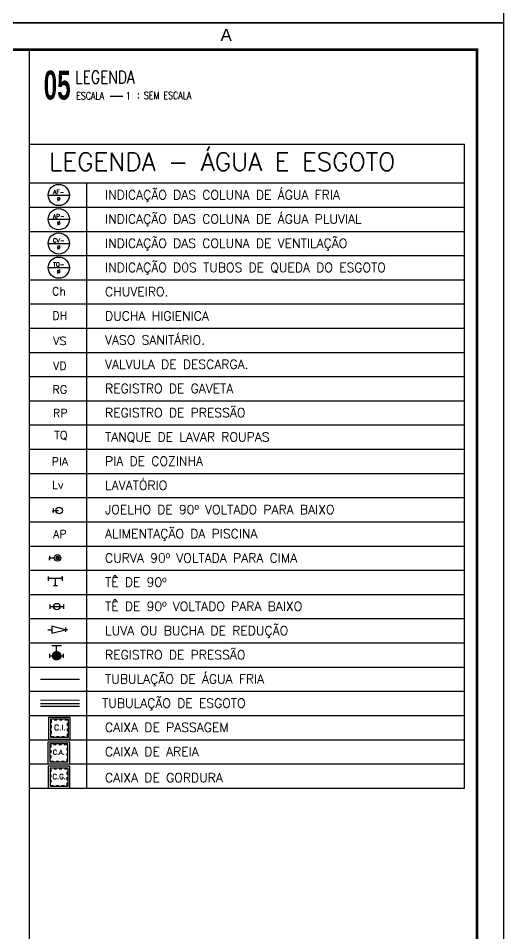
# Model space of a CAD drawing. Header units: millimetres. Extents: x 2993 to 6523, y 1057 to 2221.
# Drawn here: x 3059.3 to 3077.42, y 1082.57 to 1116.73 of the extents above; entities that cross this region are included whole.
import ezdxf
from ezdxf.enums import TextEntityAlignment as Align

# ---------------------------------------------------------------- set-up
doc = ezdxf.new("R2010")
doc.units = ezdxf.units.MM
doc.linetypes.add('HIDDEN', pattern=[0.375, 0.25, -0.125])
for name, color, linetype in [('A-PEN-R', 1, 'Continuous'), ('HIDRA', 4, 'Continuous'), ("PRANCHA - PROJETU'S", 7, 'Continuous')]:
    doc.layers.add(name, color=color, linetype=linetype)
doc.styles.add('ADITIVOCAD', font='ROMANS.shx')
doc.styles.add('ARIAL', font='arial.ttf', dxfattribs={"height": 2})
doc.styles.add('R80', font='simplex.shx', dxfattribs={"height": 12})
doc.styles.add('REG140', font='romans.shx', dxfattribs={"width": 0.8, "height": 0.35})
doc.styles.add('REG80', font='romans.shx', dxfattribs={"width": 0.8, "height": 0.2})
doc.styles.add('SANSSERIF2', font='sanssb__.ttf', dxfattribs={"width": 0.8})
doc.styles.get("Standard").update_dxf_attribs({"font": 'arial.ttf'})

# ---------------------------------------------------------------- blocks, each defined once
blk = doc.blocks.new('ADFSGASDFG')
at = {"layer": "PRANCHA - PROJETU'S", "color": 1}
for p, q in [((360.678, 107.346), (276.578, 107.346)), ((360.678, 47.946), (360.678, 107.346)), ((276.578, 47.946), (360.678, 47.946))]:
    blk.add_line(p, q, dxfattribs=at)
at = {"layer": "PRANCHA - PROJETU'S", "color": 4, "const_width": 0.1}
blk.add_lwpolyline([(279.078, 106.346), (359.678, 106.346), (359.678, 48.946), (279.078, 48.946)], close=True, dxfattribs=at)
blk = doc.blocks.new('CRBODADOSÇ')
at = {"layer": "PRANCHA - PROJETU'S", "color": 3}
blk.add_line((164.825, 196.917), (165.288, 196.917), dxfattribs=at)
at = {"layer": "PRANCHA - PROJETU'S", "color": 3, "style": 'REG80', "width": 0.8}
for s, p in [('ESCALA', (163.548, 196.799)), ('1', (165.407, 196.799)), (':', (165.829, 196.842))]:
    blk.add_text(s, height=0.27, dxfattribs=at).set_placement(p)
at = {"layer": "PRANCHA - PROJETU'S", "color": 2, "style": 'REG140', "width": 0.8}
for tag, p in [('PROJETO', (163.521, 198.067)), ('DESENHO', (163.516, 197.395))]:
    blk.add_attdef(tag, p, '', height=0.472, dxfattribs=at)
at = {"layer": "PRANCHA - PROJETU'S", "style": 'SANSSERIF2', "width": 0.6}
blk.add_attdef('00', text='', height=1.08, dxfattribs=at).set_placement((162.84, 196.795), align=Align.CENTER)
at = {"layer": "PRANCHA - PROJETU'S", "color": 3, "style": 'REG80', "width": 0.8}
blk.add_attdef('ESCALA', (166.075, 196.813), '', height=0.27, dxfattribs=at)
blk = doc.blocks.new('Adh_Afn')
blk.add_line((-0.25, 0), (0.25, 0))
blk.add_circle((0, 0), 0.25)
at = {"flags": 8}
for tag, p in [('$AF', (0, 0.07)), ('$DIAM', (0, -0.091))]:
    blk.add_attdef(tag, text='', height=0.1, dxfattribs=at).set_placement(p, align=Align.MIDDLE)
blk = doc.blocks.new('ADH_HIUTILIZ1')
blk.add_line((0.12, 0), (0.12, 0))
at = {"flags": 8}
blk.add_attdef('$N', text='', height=0.09, dxfattribs=at).set_placement((0.226, 0.042), align=Align.MIDDLE)
blk = doc.blocks.new('Adh_cx_j90b')
blk.add_lwpolyline([(-0.068, 0.022), (-0.068, -0.022), (-0.068, 0), (-0.006, 0)])
blk.add_circle((0, 0), 0.0359)
blk = doc.blocks.new('Adh_cx_c90c')
h = blk.add_hatch()
h.set_pattern_fill('_U', color=256, scale=0.002, angle=45, style=0, double=1, pattern_type=0)
h.set_pattern_definition([(45, (-6.0733674, -5.0413484), (-0.00141421356, 0.00141421356), []), (135, (-6.0733674, -5.0413484), (-0.00141421356, -0.00141421356), [])])
h.paths.add_polyline_path([(-0.017, 0, 1), (0.017, 0, 1)])
blk.add_lwpolyline([(-0.088, 0.022), (-0.088, -0.023), (-0.088, 0), (-0.036, 0)])
for radius in [0.0359, 0.017]:
    blk.add_circle((0, 0), radius)
blk = doc.blocks.new('Adh_cx_te90')
for p, q in [((-0.075, -0.0225), (-0.075, 0.0225)), ((0.075, 0), (-0.075, 0)), ((0, -0.075), (0, 0)), ((0.075, 0), (0.075, 0.0225)), ((0.075, 0.0225), (0.075, -0.0225)), ((-0.0225, -0.075), (0.0225, -0.075))]:
    blk.add_line(p, q)
blk = doc.blocks.new('Adh_cx_te90b')
for p, q in [((-0.078, 0.0225), (-0.078, -0.0225)), ((-0.078, 0), (0.078, 0)), ((0.078, -0.0225), (0.078, 0.0225))]:
    blk.add_line(p, q)
blk.add_circle((0, 0), 0.0359)
blk = doc.blocks.new('Adh_cx_lvr')
for p, q in [((0, 0), (-0.15, 0.0375)), ((-0.15, 0.0375), (-0.15, -0.0375)), ((-0.15, -0.0375), (0, 0)), ((0, 0.0225), (0, -0.0225)), ((-0.195, 0), (-0.15, 0)), ((0.0225, 0), (0, 0))]:
    blk.add_line(p, q)
blk = doc.blocks.new('Adh_acs_rg')
h = blk.add_hatch()
h.set_pattern_fill('_U', color=256, scale=0.002, angle=45, style=0, double=1)
h.set_pattern_definition([(45, (-7.4131718, -5.1711377), (-0.00141421356, 0.00141421356), []), (135, (-7.4131718, -5.1711377), (-0.00141421356, -0.00141421356), [])])
h.paths.add_polyline_path([(-0.046, 0, 1), (0.046, 0, 1)])
for p, q in [((0.053, 0.108), (-0.053, 0.108)), ((0, 0.046), (0, 0.108)), ((-0.078, 0.022), (-0.078, -0.022)), ((0.078, -0.022), (0.078, 0.022)), ((-0.078, 0), (-0.046, 0)), ((0.046, 0), (0.078, 0))]:
    blk.add_line(p, q)
blk.add_circle((0, 0), 0.046)
blk = doc.blocks.new('Adhs_RefTbl')
at = {"color": 0, "linetype": 'ByBlock', "ltscale": 0.5}
blk.add_line((-0.321, 0), (0.321, 0), dxfattribs=at)
blk = doc.blocks.new('inp_cx')
for p, q in [((40, 40), (-40, 40)), ((-40, 40), (-40, -40)), ((40, -40), (40, 40)), ((-40, -40), (40, -40))]:
    blk.add_line(p, q)
at = {"color": 1, "linetype": 'Continuous', "ltscale": 0.5}
for p, q in [((33, 33), (-33, 33)), ((-33, 33), (-33, -33)), ((33, -33), (33, 33)), ((-33, -33), (33, -33))]:
    blk.add_line(p, q, dxfattribs=at)
at = {"color": 1, "linetype": 'HIDDEN', "ltscale": 0.5}
for p, q in [((30, 30), (-30, 30)), ((-30, 30), (-30, -30)), ((30, -30), (30, 30)), ((-30, -30), (30, -30))]:
    blk.add_line(p, q, dxfattribs=at)
at = {"style": 'R80'}
blk.add_text('C.I.', height=20.59, dxfattribs=at).set_placement((-19.6, -7.5))
blk = doc.blocks.new('_cxgordu')
for p, q in [((40, 40), (-40, 40)), ((-40, 40), (-40, -40)), ((40, -40), (40, 40)), ((-40, -40), (40, -40))]:
    blk.add_line(p, q)
at = {"color": 1, "linetype": 'Continuous', "ltscale": 0.5}
for p, q in [((33, 33), (-33, 33)), ((-33, 33), (-33, -33)), ((33, -33), (33, 33)), ((-33, -33), (33, -33))]:
    blk.add_line(p, q, dxfattribs=at)
at = {"color": 1, "linetype": 'HIDDEN', "ltscale": 0.5}
for p, q in [((30, 30), (-30, 30)), ((-30, 30), (-30, -30)), ((30, -30), (30, 30)), ((-30, -30), (30, -30))]:
    blk.add_line(p, q, dxfattribs=at)
at = {"style": 'R80'}
blk.add_text('C.G.', height=18.48, dxfattribs=at).set_placement((-24.3, -6.9))
blk = doc.blocks.new('_cxareia')
for p, q in [((40, 40), (-40, 40)), ((-40, 40), (-40, -40)), ((40, -40), (40, 40)), ((-40, -40), (40, -40))]:
    blk.add_line(p, q)
at = {"color": 1, "linetype": 'Continuous', "ltscale": 0.5}
for p, q in [((33, 33), (-33, 33)), ((-33, 33), (-33, -33)), ((33, -33), (33, 33)), ((-33, -33), (33, -33))]:
    blk.add_line(p, q, dxfattribs=at)
at = {"color": 1, "linetype": 'HIDDEN', "ltscale": 0.5}
for p, q in [((30, 30), (-30, 30)), ((-30, 30), (-30, -30)), ((30, -30), (30, 30)), ((-30, -30), (30, -30))]:
    blk.add_line(p, q, dxfattribs=at)
at = {"style": 'R80'}
blk.add_text('C.A.', height=17.28, dxfattribs=at).set_placement((-22, -6.1))

msp = doc.modelspace()

# ---------------------------------------------------------------- linework, layer by layer
for p, q in [((3059.711, 1112.032), (3075.958, 1112.032)), ((3059.711, 1088.003), (3059.711, 1112.032)), ((3075.958, 1088.003), (3075.958, 1112.032)), ((3059.711, 1110.587), (3075.958, 1110.587)), ((3061.857, 1088.003), (3061.857, 1110.587)), ((3059.711, 1109.683), (3075.958, 1109.683)), ((3059.711, 1108.78), (3075.958, 1108.78)), ((3059.711, 1107.877), (3075.958, 1107.877)), ((3059.711, 1106.973), (3075.958, 1106.973)), ((3059.711, 1106.07), (3075.958, 1106.07)), ((3059.711, 1105.167), (3075.958, 1105.167)), ((3059.711, 1104.263), (3075.958, 1104.263)), ((3059.711, 1103.36), (3075.958, 1103.36)), ((3059.711, 1102.456), (3075.958, 1102.456)), ((3059.711, 1101.553), (3075.958, 1101.553)), ((3059.711, 1100.65), (3075.958, 1100.65)), ((3059.711, 1099.746), (3075.958, 1099.746)), ((3059.711, 1098.843), (3075.958, 1098.843)), ((3059.711, 1097.94), (3075.958, 1097.94)), ((3059.711, 1097.036), (3075.958, 1097.036)), ((3059.711, 1097.036), (3075.958, 1097.036)), ((3059.711, 1096.133), (3075.958, 1096.133)), ((3059.711, 1095.23), (3075.958, 1095.23)), ((3059.711, 1094.326), (3075.958, 1094.326)), ((3059.711, 1093.423), (3075.958, 1093.423)), ((3059.711, 1092.52), (3075.958, 1092.52)), ((3059.711, 1092.52), (3075.958, 1092.52)), ((3059.711, 1091.616), (3075.958, 1091.616)), ((3059.711, 1090.713), (3075.958, 1090.713)), ((3059.711, 1089.809), (3075.958, 1089.809)), ((3059.711, 1088.906), (3075.958, 1088.906)), ((3059.711, 1088.003), (3075.958, 1088.003))]:
    msp.add_line(p, q)
at = {"layer": 'A-PEN-R'}
msp.add_line((3059.711, 1065.201), (3059.711, 1115.56), dxfattribs=at)
at = {"layer": 'HIDRA'}
for p, q in [((3059.711, 1088.003), (3059.711, 1112.032)), ((3061.579, 1091.277), (3060.13, 1091.278)), ((3060.13, 1091.165), (3061.579, 1091.164)), ((3061.579, 1091.051), (3060.129, 1091.052))]:
    msp.add_line(p, q, dxfattribs=at)
at = {"layer": "PRANCHA - PROJETU'S", "color": 1}
msp.add_lwpolyline([(3076.417, 1090.818), (3076.417, 1115.56), (3059.973, 1115.56)], dxfattribs=at)

# ---------------------------------------------------------------- block references
at = {"layer": 'HIDRA'}
ref = msp.add_blockref('Adh_Afn', (3060.806, 1110.135), dxfattribs=dict(at, xscale=1.58087326702086, yscale=1.58087326702086, zscale=1.58087326702086))
ref.add_attrib('$AF', 'AF-', dxfattribs={"layer": '0', "height": 0.1581, "style": 'ADITIVOCAD', "flags": 8}).set_placement((3060.806, 1110.246), align=Align.MIDDLE)
ref.add_attrib('$DIAM', '%%C', dxfattribs={"layer": '0', "height": 0.1581, "style": 'ADITIVOCAD', "flags": 8}).set_placement((3060.806, 1109.991), align=Align.MIDDLE)
ref = msp.add_blockref('Adh_Afn', (3060.806, 1109.232), dxfattribs=dict(at, xscale=1.58087326702086, yscale=1.58087326702086, zscale=1.58087326702086))
ref.add_attrib('$AF', 'AP-', dxfattribs={"layer": '0', "height": 0.1581, "style": 'ADITIVOCAD', "flags": 8}).set_placement((3060.806, 1109.343), align=Align.MIDDLE)
ref.add_attrib('$DIAM', '%%C', dxfattribs={"layer": '0', "height": 0.1581, "style": 'ADITIVOCAD', "flags": 8}).set_placement((3060.806, 1109.088), align=Align.MIDDLE)
ref = msp.add_blockref('Adh_Afn', (3060.806, 1108.328), dxfattribs=dict(at, xscale=1.58087326702086, yscale=1.58087326702086, zscale=1.58087326702086))
ref.add_attrib('$AF', 'CV-', dxfattribs={"layer": '0', "height": 0.1581, "style": 'ADITIVOCAD', "flags": 8}).set_placement((3060.806, 1108.439), align=Align.MIDDLE)
ref.add_attrib('$DIAM', '%%C', dxfattribs={"layer": '0', "height": 0.1581, "style": 'ADITIVOCAD', "flags": 8}).set_placement((3060.806, 1108.185), align=Align.MIDDLE)
ref = msp.add_blockref('Adh_Afn', (3060.806, 1107.425), dxfattribs=dict(at, xscale=1.58087326702086, yscale=1.58087326702086, zscale=1.58087326702086))
ref.add_attrib('$AF', 'TQ-', dxfattribs={"layer": '0', "height": 0.1581, "style": 'ADITIVOCAD', "flags": 8}).set_placement((3060.806, 1107.536), align=Align.MIDDLE)
ref.add_attrib('$DIAM', '%%C', dxfattribs={"layer": '0', "height": 0.1581, "style": 'ADITIVOCAD', "flags": 8}).set_placement((3060.806, 1107.281), align=Align.MIDDLE)
ref = msp.add_blockref('ADH_HIUTILIZ1', (3060.049, 1106.4), dxfattribs=dict(at, xscale=3.387585572188437, yscale=3.387585572188437, zscale=3.387585572188437))
ref.add_attrib('$N', 'Ch', dxfattribs={"layer": '0', "height": 0.3049, "style": 'ADITIVOCAD', "flags": 8}).set_placement((3060.815, 1106.543), align=Align.MIDDLE)
ref = msp.add_blockref('ADH_HIUTILIZ1', (3060.08, 1105.49), dxfattribs=dict(at, xscale=3.387585572188437, yscale=3.387585572188437, zscale=3.387585572188437))
ref.add_attrib('$N', 'DH', dxfattribs={"layer": '0', "height": 0.3049, "style": 'ADITIVOCAD', "flags": 8}).set_placement((3060.846, 1105.633), align=Align.MIDDLE)
ref = msp.add_blockref('ADH_HIUTILIZ1', (3060.08, 1104.548), dxfattribs=dict(at, xscale=3.387585572188437, yscale=3.387585572188437, zscale=3.387585572188437))
ref.add_attrib('$N', 'VS', dxfattribs={"layer": '0', "height": 0.3049, "style": 'ADITIVOCAD', "flags": 8}).set_placement((3060.846, 1104.691), align=Align.MIDDLE)
ref = msp.add_blockref('ADH_HIUTILIZ1', (3060.08, 1103.618), dxfattribs=dict(at, xscale=3.387585572188437, yscale=3.387585572188437, zscale=3.387585572188437))
ref.add_attrib('$N', 'VD', dxfattribs={"layer": '0', "height": 0.3049, "style": 'ADITIVOCAD', "flags": 8}).set_placement((3060.846, 1103.761), align=Align.MIDDLE)
ref = msp.add_blockref('ADH_HIUTILIZ1', (3060.08, 1102.733), dxfattribs=dict(at, xscale=3.387585572188437, yscale=3.387585572188437, zscale=3.387585572188437))
ref.add_attrib('$N', 'RG', dxfattribs={"layer": '0', "height": 0.3049, "style": 'ADITIVOCAD', "flags": 8}).set_placement((3060.846, 1102.877), align=Align.MIDDLE)
ref = msp.add_blockref('ADH_HIUTILIZ1', (3060.097, 1101.854), dxfattribs=dict(at, xscale=3.387585572188437, yscale=3.387585572188437, zscale=3.387585572188437))
ref.add_attrib('$N', 'RP', dxfattribs={"layer": '0', "height": 0.3049, "style": 'ADITIVOCAD', "flags": 8}).set_placement((3060.863, 1101.997), align=Align.MIDDLE)
ref = msp.add_blockref('ADH_HIUTILIZ1', (3060.118, 1101.016), dxfattribs=dict(at, xscale=3.387585572188437, yscale=3.387585572188437, zscale=3.387585572188437))
ref.add_attrib('$N', 'TQ', dxfattribs={"layer": '0', "height": 0.3049, "style": 'ADITIVOCAD', "flags": 8}).set_placement((3060.884, 1101.159), align=Align.MIDDLE)
ref = msp.add_blockref('ADH_HIUTILIZ1', (3060.079, 1100.047), dxfattribs=dict(at, xscale=3.387585572188437, yscale=3.387585572188437, zscale=3.387585572188437))
ref.add_attrib('$N', 'PIA', dxfattribs={"layer": '0', "height": 0.3049, "style": 'ADITIVOCAD', "flags": 8}).set_placement((3060.846, 1100.19), align=Align.MIDDLE)
ref = msp.add_blockref('ADH_HIUTILIZ1', (3060.002, 1099.174), dxfattribs=dict(at, xscale=3.387585572188437, yscale=3.387585572188437, zscale=3.387585572188437))
ref.add_attrib('$N', 'Lv', dxfattribs={"layer": '0', "height": 0.3049, "style": 'ADITIVOCAD', "flags": 8}).set_placement((3060.768, 1099.317), align=Align.MIDDLE)
for name, p, xscale, yscale, zscale in [('Adh_cx_j90b', (3060.822, 1098.359), 3.387585572188437, 3.387585572188437, 3.387585572188437), ('Adh_cx_c90c', (3060.762, 1096.591), 3.387585572188437, 3.387585572188437, 3.387585572188437), ('Adh_cx_te90', (3060.682, 1095.819), 3.387585572188437, 3.387585572188437, 3.387585572188437), ('Adh_cx_te90b', (3060.736, 1094.774), 3.387585572188437, 3.387585572188437, 3.387585572188437), ('Adh_cx_lvr', (3061.054, 1093.914), 3.387585572188437, 3.387585572188437, 3.387585572188437), ('Adh_acs_rg', (3060.723, 1092.942), 3.387585572188437, 3.387585572188437, 3.387585572188437), ('Adhs_RefTbl', (3060.854, 1092.068), 2.258390381458958, 2.258390381458958, 2.258390381458958), ('inp_cx', (3060.828, 1090.236), 0.01016275671760874, 0.01016275671658174, 0.01016275671656531), ('_cxareia', (3060.809, 1089.313), 0.01016275671760874, 0.01016275671658174, 0.01016275671656531), ('_cxgordu', (3060.819, 1088.409), 0.01016275671760874, 0.01016275671658174, 0.01016275671656531)]:
    msp.add_blockref(name, p, dxfattribs=dict(at, xscale=xscale, yscale=yscale, zscale=zscale))
ref = msp.add_blockref('ADH_HIUTILIZ1', (3060.079, 1097.337), dxfattribs=dict(at, xscale=3.387585572188437, yscale=3.387585572188437, zscale=3.387585572188437))
ref.add_attrib('$N', 'AP', dxfattribs={"layer": '0', "height": 0.3049, "style": 'ADITIVOCAD', "flags": 8}).set_placement((3060.846, 1097.48), align=Align.MIDDLE)
at = {"layer": "PRANCHA - PROJETU'S", "color": 1}
for p in [(2716.739, 1068.614), (2716.739, 1009.214)]:
    msp.add_blockref('ADFSGASDFG', p, dxfattribs=at)
at = {"layer": "PRANCHA - PROJETU'S"}
msp.add_blockref('CRBODADOSÇ', (2897.906, 916.903), dxfattribs=at).add_auto_attribs({'ESCALA': 'SEM ESCALA', 'DESENHO': 'LEGENDA', '00': '05'})

# ---------------------------------------------------------------- texts
at = {"layer": 'HIDRA', "style": 'ADITIVOCAD'}
for s, height, p in [('LEGENDA - ÁGUA E ESGOTO', 0.67752, (3060.449, 1111.038)), ('INDICAÇÃO DAS COLUNA DE ÁGUA FRIA', 0.33876, (3062.534, 1109.972)), ('INDICAÇÃO DAS COLUNA DE ÁGUA PLUVIAL', 0.33876, (3062.534, 1109.068)), ('INDICAÇÃO DAS COLUNA DE VENTILAÇÃO', 0.33876, (3062.534, 1108.165)), ('INDICAÇÃO D0S TUBOS DE QUEDA DO ESGOTO', 0.33876, (3062.534, 1107.262)), ('CHUVEIRO.', 0.3388, (3062.534, 1106.358)), ('DUCHA HIGIENICA', 0.33876, (3062.534, 1105.455)), ('VASO SANITÁRIO.', 0.33876, (3062.534, 1104.552)), ('VALVULA DE DESCARGA.', 0.33876, (3062.534, 1103.648)), ('REGISTRO DE GAVETA', 0.33876, (3062.534, 1102.745)), ('REGISTRO DE PRESSÃO', 0.33876, (3062.534, 1101.841)), ('TANQUE DE LAVAR ROUPAS', 0.33876, (3062.534, 1100.938)), ('PIA DE COZINHA', 0.33876, (3062.534, 1100.035)), ('LAVATÓRIO', 0.3388, (3062.534, 1099.131)), ('JOELHO DE 90º VOLTADO PARA BAIXO', 0.33876, (3062.534, 1098.228)), ('ALIMENTAÇÃO DA PISCINA', 0.33876, (3062.534, 1097.325)), ('CURVA 90º VOLTADA PARA CIMA', 0.33876, (3062.534, 1096.421)), ('TÊ DE 90º', 0.3388, (3062.534, 1095.518)), ('TÊ DE 90º VOLTADO PARA BAIXO', 0.33876, (3062.534, 1094.615)), ('LUVA OU BUCHA DE REDUÇÃO', 0.33876, (3062.534, 1093.711)), ('REGISTRO DE PRESSÃO', 0.33876, (3062.534, 1092.808)), ('TUBULAÇÃO DE ÁGUA FRIA', 0.33876, (3062.534, 1091.905)), ('TUBULAÇÃO DE ESGOTO', 0.33876, (3062.423, 1091.001)), ('CAIXA DE PASSAGEM', 0.33876, (3062.534, 1090.098)), ('CAIXA DE AREIA', 0.33876, (3062.534, 1089.194)), ('CAIXA DE GORDURA', 0.33876, (3062.534, 1088.22))]:
    msp.add_text(s, height=height, dxfattribs=at).set_placement(p)
at = {"layer": "PRANCHA - PROJETU'S", "color": 50, "linetype": 'Continuous', "style": 'ARIAL'}
msp.add_text('A', height=0.45, dxfattribs=at).set_placement((3067.057, 1116.11), align=Align.MIDDLE)

doc.saveas('drawing.dxf')
